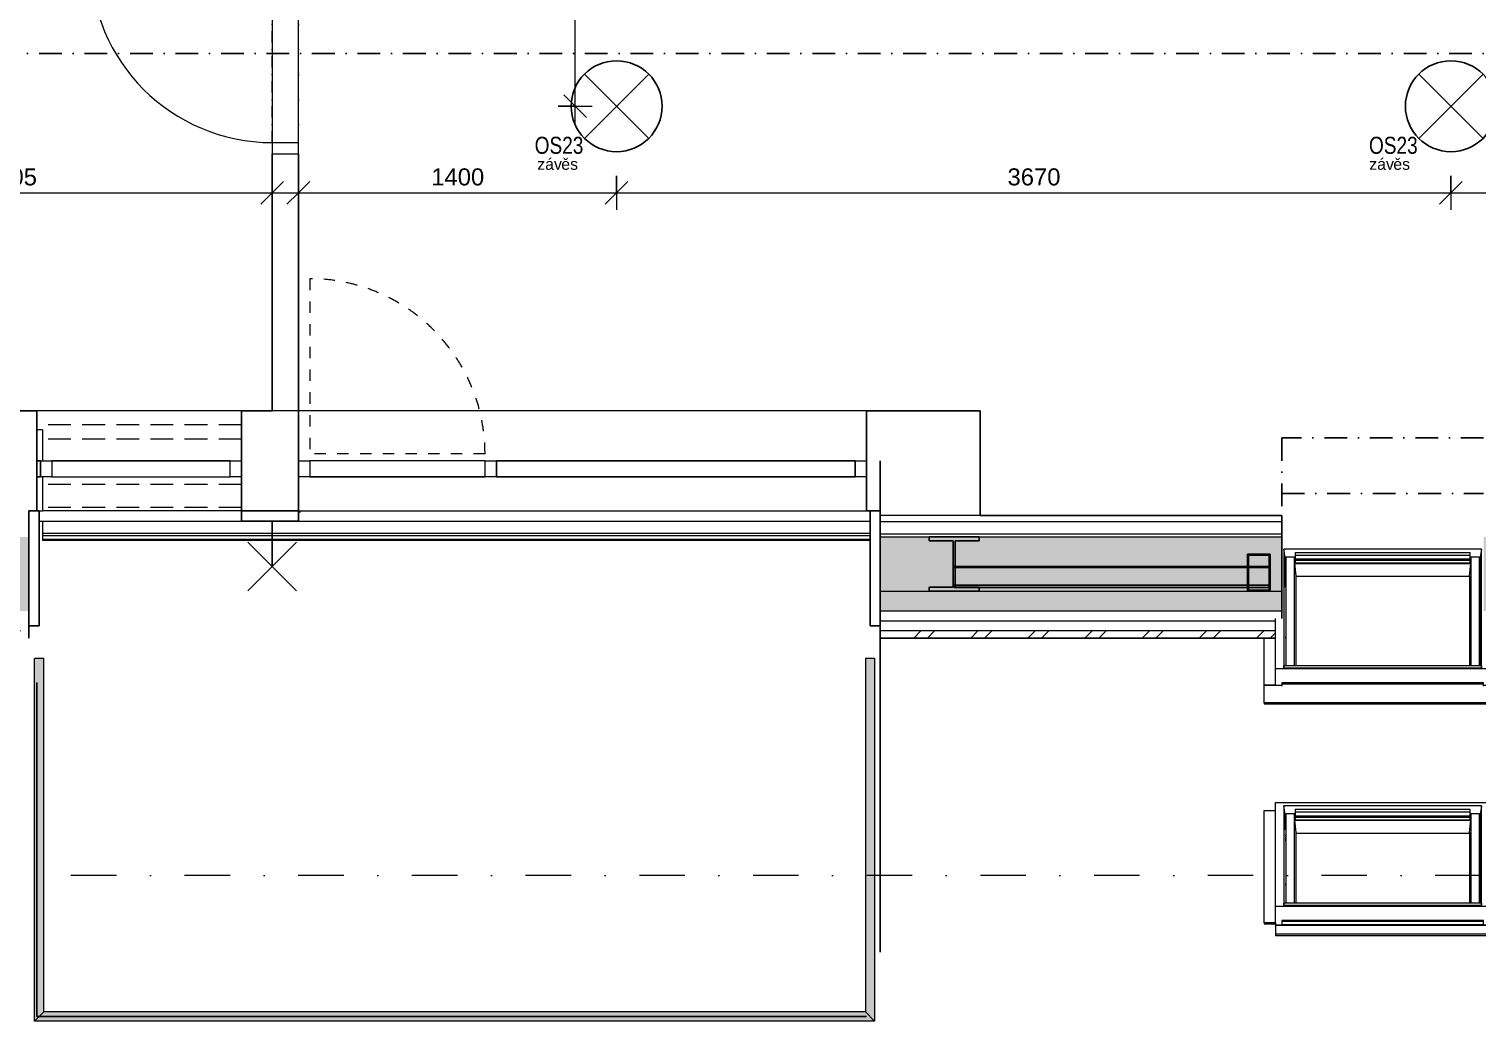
# Model space of a CAD drawing. Header units: millimetres. Extents: x -2236 to 45464, y -3604 to 14792.
# Drawn here: x 8420 to 14790, y -640 to 3725 of the extents above; entities that cross this region are included whole.
import ezdxf

# ---------------------------------------------------------------- set-up
doc = ezdxf.new("R2010")
doc.units = ezdxf.units.MM
for name, pattern in [('HA_Dash_2mm-S1mm', [100, 50, -50]), ('HA_Dash_3mm-S1mm', [150, 100, -50]), ('HA_DashDot_10mm-S3mm', [500, 200, -150, 0, -150]), ('HA_DashDot_2_2mm-S0_6mm', [110, 50, -30, 0, -30]), ('HA_DashDot_4mm-S1mm', [200, 100, -50, 0, -50])]:
    doc.linetypes.add(name, pattern=pattern)
for name, color, linetype, lineweight in [('-UNDERLAY_A-AREA-____-OTLN', 9, 'Continuous', 25), ('-UNDERLAY_A-FLOR-HRAL-OTLN', 9, 'Continuous', 9), ('-UNDERLAY_A-GLAZ-____-OTLN', 9, 'Continuous', 5), ('-UNDERLAY_A-GLAZ-CWMG-OTLN', 9, 'Continuous', 5), ('A-____-____-DIMS', 9, 'Continuous', 5), ('A-____-____-DIMS-50', 9, 'Continuous', 5), ('A-DOOR-____-MCUT', 9, 'HA_DashDot_2_2mm-S0_6mm', 9), ('A-DOOR-____-OTLN', 9, 'Continuous', 9), ('A-DOOR-FRAM-OTLN', 9, 'Continuous', 9), ('A-FLOR-____-OVHD', 9, 'HA_DashDot_4mm-S1mm', 25), ('A-GENM-____-HDLN', 9, 'HA_Dash_3mm-S1mm', 9), ('A-GENM-____-MCUT', 9, 'Continuous', 25), ('A-GENM-____-OTLN', 9, 'Continuous', 9), ('A-GLAZ-____-OTLN', 9, 'Continuous', 5), ('A-GLAZ-CURT-MCUT', 9, 'Continuous', 5), ('A-GLAZ-CURT-OTLN', 9, 'Continuous', 5), ('A-GLAZ-CWMG-MCUT', 9, 'Continuous', 5), ('A-GLAZ-CWMG-OTLN', 9, 'Continuous', 5), ('A-ROOF-____-MCUT', 9, 'Continuous', 25), ('A-ROOF-____-OTLN', 9, 'Continuous', 9), ('A-ROOF-____-PATT', 9, 'Continuous', 25), ('A-WALL-____-MCUT', 9, 'Continuous', 9), ('A-WALL-____-OTLN', 9, 'Continuous', 9), ('E-LITE-EQPM-IDEN', 9, 'Continuous', 9), ('E-LITE-EQPM-OTLN', 9, 'Continuous', 9), ('G-____-____-TEXT', 9, 'Continuous', 5), ('I-WALL-____-MCUT', 9, 'Continuous', 25), ('S-GRID-____-OTLN', 9, 'Continuous', 5)]:
    doc.layers.add(name, color=color, linetype=linetype, lineweight=lineweight)
doc.styles.add('Arial_1', font='arial.ttf', dxfattribs={"height": 75})
doc.styles.add('Arial_2', font='arial.ttf', dxfattribs={"width": 0.8, "height": 75})
doc.styles.add('Arial_3', font='arial.ttf', dxfattribs={"height": 50})
doc.dimstyles.new('Inner_Dimensions_1', dxfattribs={"dimscale": 304.8, "dimtxt": 76.519455, "dimasz": 0.328084, "dimexe": 0.246063, "dimexo": 0.0625, "dimgap": 0.032808, "dimtad": 1, "dimdec": 0, "dimzin": 0, "dimdsep": 46, "dimtxsty": 'Arial_1', "dimblk1": 'OBLIQUE', "dimblk2": 'OBLIQUE', "dimsah": 1, "dimcen": 0.09, "dimdle": 0.246063, "dimazin": 0, "dimtfac": 1, "dimtdec": 4, "dimtix": 1, "dimtmove": 0, "dimatfit": 3, "dimfxl": 0.246063, "dimfxlon": 1, "dimtvp": 1, "dimtolj": 1, "dimtzin": 0, "dimlwd": 9, "dimlwe": 9, "dimarcsym": 2})
pattern_1 = [(0, (-300, 0), (58.594, 33.829), [39.062, -78.125]), (120, (-300, 0), (-58.593773, 33.82939), [39.062, -78.125]), (60, (-300, 0), (0.000227, 67.65839), [0, -78.125, 39.062, 0])]

# ---------------------------------------------------------------- blocks, each defined once
blk = doc.blocks.new('BD Libus_IFC_ifc-1-DSP_3NP-A')
at = {"layer": 'A-GENM-____-MCUT', "color": 7}
for p, q in [((12380, 1472.4), (12380, 1489.8)), ((12380, 1489.8), (12600, 1489.8)), ((12485.3, 1472.4), (12380, 1472.4)), ((12485.3, 1268.6), (12485.3, 1472.4)), ((12600, 1472.4), (12494.8, 1472.4)), ((12494.8, 1472.4), (12494.8, 1268.6)), ((12600, 1489.8), (12600, 1472.4)), ((13780, 1251.1), (13780, 1413.7)), ((13780, 1413.7), (13880, 1413.7)), ((13876, 1409.4), (13784, 1409.4)), ((13784, 1409.4), (13784, 1255.4)), ((13876, 1255.4), (13876, 1409.4)), ((13880, 1413.7), (13880, 1251.1)), ((12490, 1355.2), (12490, 1359.5)), ((12490, 1359.5), (13879.8, 1359.5)), ((13879.8, 1355.2), (12490, 1355.2)), ((13879.8, 1359.5), (13879.8, 1355.2)), ((12490, 1277.5), (13879.8, 1277.5)), ((12490, 1267.2), (12490, 1277.5)), ((13879.8, 1277.5), (13879.8, 1267.1)), ((12380, 1251.3), (12380, 1268.6)), ((12380, 1268.6), (12485.3, 1268.6)), ((12600, 1251.2), (12380, 1251.3)), ((13879.8, 1267.1), (12490, 1267.2)), ((12494.8, 1268.6), (12600, 1268.6)), ((12600, 1268.6), (12600, 1251.2)), ((13880, 1251.1), (13780, 1251.1)), ((13784, 1255.4), (13876, 1255.4))]:
    blk.add_line(p, q, dxfattribs=at)
blk = doc.blocks.new('Railing - Railing-1473627-DSP_3NP-A')
at = {"layer": '-UNDERLAY_A-FLOR-HRAL-OTLN'}
for points in [[(8445, -640), (8485, -600), (8485, 954.5), (8445, 954.5), (8445, 868.5)], [(12140, -640), (12140, 954.5), (12100, 954.5), (12100, -600)], [(8586.8, -640), (12140, -640), (12100, -600), (8485, -600), (8445, -640)]]:
    blk.add_hatch(color=256, dxfattribs=at).paths.add_polyline_path(points)
for p, q in [((8485, 954.5), (8445, 954.5)), ((8445, -640), (8445, 954.5)), ((8485, -600), (8485, 954.5)), ((12140, 954.5), (12100, 954.5)), ((12100, 954.5), (12100, -600)), ((12140, 954.5), (12140, -640)), ((8485, -600), (8445, -640)), ((12100, -600), (8485, -600)), ((12100, -600), (12140, -640)), ((12140, -640), (8445, -640))]:
    blk.add_line(p, q, dxfattribs=at)
blk = doc.blocks.new('Obdélníková příčel - 50x70mm EXT-1774438-DSP_3NP-A')
at = {"layer": '-UNDERLAY_A-GLAZ-CWMG-OTLN'}
for p, q in [((10476.25, 1825), (10476.25, 1755)), ((12055, 1825), (10476.25, 1825)), ((12055, 1755), (12055, 1825)), ((10476.25, 1755), (12055, 1755))]:
    blk.add_line(p, q, dxfattribs=at)
blk = doc.blocks.new('Obdélníková příčel - 50x70mm EXT-1774440-DSP_3NP-A')
at = {"layer": '-UNDERLAY_A-GLAZ-CWMG-OTLN'}
for p, q in [((9655, 1825), (9655, 1755)), ((10426.25, 1825), (9655, 1825)), ((10426.25, 1755), (10426.25, 1825)), ((9655, 1755), (10426.25, 1755))]:
    blk.add_line(p, q, dxfattribs=at)
blk = doc.blocks.new('Obdélníková příčel - 50x70mm EXT-1774741-DSP_3NP-A')
at = {"layer": '-UNDERLAY_A-GLAZ-CWMG-OTLN'}
for p, q in [((8454.75, 1825), (8454.75, 1755)), ((8471, 1825), (8454.75, 1825)), ((8471, 1755), (8471, 1825)), ((8454.75, 1755), (8471, 1755))]:
    blk.add_line(p, q, dxfattribs=at)
blk = doc.blocks.new('Obdélníková příčel - 50x70mm EXT-1774743-DSP_3NP-A')
at = {"layer": '-UNDERLAY_A-GLAZ-CWMG-OTLN'}
for p, q in [((8521, 1825), (8521, 1755)), ((9304.75, 1825), (8521, 1825)), ((9304.75, 1755), (9304.75, 1825)), ((8521, 1755), (9304.75, 1755))]:
    blk.add_line(p, q, dxfattribs=at)
blk = doc.blocks.new('Roof-Windows_VELUX_GLL_1061 - PK06-1841059-DSP_3NP-A')
at = {"layer": '-UNDERLAY_A-GLAZ-____-OTLN'}
for p, q in [((13904, -134.1), (13904, 321.3)), ((13904, 321.3), (14846, 321.3)), ((14846, -134.1), (14846, 321.3)), ((13854, -207.2), (13854, 286.8)), ((13854, 286.8), (13904, 286.8)), ((14810, 306.5), (13940, 306.5)), ((13940, 306.5), (13940, -130.5)), ((13946, 269.2), (13940, 306.5)), ((13946, 269.2), (13946, 201)), ((13949.1, 259.7), (13946, 259.7)), ((13946, 258.3), (13949.1, 258.3)), ((13987, 271.1), (13949.1, 271.1)), ((13949.1, 271.1), (13949.1, -122)), ((13989, 253.3), (13987, 271.1)), ((13987, -122), (13987, 271.1)), ((13990, 259.7), (13988.3, 259.7)), ((13988.3, 258.3), (13990, 258.3)), ((13990, 291.5), (14760, 291.5)), ((13990, 291.5), (13990, 291.5)), ((13990, 291.5), (13990, 282.8)), ((13990, 282.8), (13990, 278.3)), ((13990, 278.4), (13990, 276.9)), ((14760, 278.3), (13990, 278.3)), ((13990, 276.9), (13990, 274.6)), ((13990, 274.6), (13990, 272.1)), ((13990, 272.1), (13990, 267.8)), ((13990, 267.8), (13990, 263.4)), ((13990, 263.4), (13990, 257.2)), ((13990, 263.4), (14760, 263.4)), ((13990, 257.3), (14760, 257.3)), ((13990, 257.3), (13990, 251.3)), ((14760, 282.8), (14760, 291.5)), ((14760, 291.5), (14760, 291.5)), ((14760, 278.3), (14760, 282.8)), ((14760, 276.9), (14760, 278.4)), ((14760, 274.6), (14760, 276.9)), ((14760, 272.1), (14760, 274.6)), ((14760, 267.8), (14760, 272.1)), ((14760, 263.4), (14760, 267.8)), ((14760, 257.2), (14760, 263.4)), ((14761.7, 259.7), (14760, 259.7)), ((14760, 258.3), (14761.7, 258.3)), ((14760, 251.3), (14760, 257.3)), ((14763, 271.1), (14761, 253.3)), ((14800.9, 271.1), (14763, 271.1)), ((14763, 271.1), (14763, -122)), ((14800.9, -122), (14800.9, 271.1)), ((14804, 259.7), (14800.9, 259.7)), ((14800.9, 258.3), (14804, 258.3)), ((14810, 306.5), (14804, 269.2)), ((14804, -122), (14804, 269.2)), ((14810, -130.5), (14810, 306.5)), ((14846, 286.8), (14896, 286.8)), ((14896, 286.8), (14896, -207.2)), ((13949.1, 235.1), (13946, 235.1)), ((13949.1, 227.7), (13946, 227.7)), ((13949.1, 218.5), (13946, 218.5)), ((13987.7, 253.3), (13987.7, 243.5)), ((13987.7, 253.3), (13990, 253.3)), ((13987.7, 243.5), (13993.6, 189.3)), ((13987.7, 243.5), (14762.3, 243.5)), ((13990, 251.3), (13990, 245.8)), ((13990, 245.8), (14760, 245.8)), ((14756.4, 189.3), (14762.3, 243.5)), ((14760, 253.3), (14762.3, 253.3)), ((14760, 245.8), (14760, 251.3)), ((14762.3, 243.5), (14762.3, 253.3)), ((14804, 235.1), (14800.9, 235.1)), ((14804, 227.7), (14800.9, 227.7)), ((14804, 218.5), (14800.9, 218.5)), ((13949.1, 175.9), (13946, 175.9)), ((13946, 167.1), (13949.1, 167.1)), ((13949.1, 158.6), (13946, 158.6)), ((13949.1, 154.1), (13946, 154.1)), ((13993.6, 189.3), (13993.6, -122)), ((14756.4, 185.5), (13993.6, 185.5)), ((14756.4, 189.3), (14756.4, -122)), ((14804, 175.9), (14800.9, 175.9)), ((14800.9, 167.1), (14804, 167.1)), ((14804, 158.6), (14800.9, 158.6)), ((14804, 154.1), (14800.9, 154.1)), ((13949.1, -39.6), (13946, -39.6)), ((13946, -39.6), (13949.1, -39.6)), ((14804, -39.6), (14800.9, -39.6)), ((14800.9, -39.6), (14804, -39.6)), ((13940.3, -130.5), (13940.3, -122)), ((14809.7, -122), (13940.3, -122)), ((14809.7, -122), (14809.7, -130.5)), ((13904, -217.7), (13904, -134.1)), ((13904, -134.1), (14846, -134.1)), ((13940, -130.5), (14810, -130.5)), ((14846, -134.1), (14846, -217.7)), ((13904, -207.2), (13854, -207.2)), ((13854, -207.2), (13854, -211.8)), ((13854, -211.8), (13904, -211.8)), ((13904, -207.2), (13904, -211.8)), ((13904, -217.7), (13904, -218.5)), ((14846, -217.7), (13904, -217.7)), ((13904, -218.5), (13904, -258)), ((13904, -218.5), (14846, -218.5)), ((14818.7, -197.1), (13931.3, -197.1)), ((13931.3, -197.1), (13931.3, -202.2)), ((13931.3, -202.2), (13931.3, -215.3)), ((14818.7, -202.2), (13931.3, -202.2)), ((13931.3, -215.3), (13931.3, -216)), ((13931.3, -215.3), (14818.7, -215.3)), ((13931.3, -216), (13931.3, -217.7)), ((14818.7, -216), (13931.3, -216)), ((14818.7, -202.2), (14818.7, -197.1)), ((14818.7, -215.3), (14818.7, -202.2)), ((14818.7, -216), (14818.7, -215.3)), ((14818.7, -217.7), (14818.7, -216)), ((14896, -207.2), (14846, -207.2)), ((14846, -207.2), (14846, -211.8)), ((14846, -211.8), (14896, -211.8)), ((14846, -218.5), (14846, -217.7)), ((14846, -258), (14846, -218.5)), ((14896, -211.8), (14896, -207.2)), ((13904, -258), (13904, -259.3)), ((14846, -258), (13904, -258)), ((13904, -259.3), (13904, -264.8)), ((14846, -264.8), (13904, -264.8)), ((14846, -259.3), (14846, -258)), ((14846, -264.8), (14846, -259.3))]:
    blk.add_line(p, q, dxfattribs=at)
blk = doc.blocks.new('HA_DR_Single_Swing_Solid - In_BJ_800x2100-2215793-DSP_3NP-A')
at = {"layer": 'A-DOOR-____-MCUT'}
for p, q in [((-400, 57.5), (400, 57.5)), ((-400, -57.5), (400, -57.5))]:
    blk.add_line(p, q, dxfattribs=at)
at = {"layer": 'A-DOOR-____-OTLN', "lineweight": 5}
blk.add_line((400, 857.5), (400, 57.5), dxfattribs=at)
blk.add_arc((400, 57.5), 800, 90, 180, dxfattribs=at)
at = {"layer": 'A-DOOR-FRAM-OTLN'}
for p, q in [((-450, 57.5), (-450, -57.5)), ((-400, 57.5), (-450, 57.5)), ((-400, 57.5), (-400, -57.5)), ((400, 57.5), (-400, 57.5)), ((400, -57.5), (400, 57.5)), ((400, 57.5), (450, 57.5)), ((450, 57.5), (450, -57.5)), ((-450, -57.5), (-400, -57.5)), ((-400, -57.5), (400, -57.5)), ((450, -57.5), (400, -57.5))]:
    blk.add_line(p, q, dxfattribs=at)
blk = doc.blocks.new('Systémový panel - Sklo-1774441-DSP_3NP-A')
at = {"layer": 'A-GLAZ-CURT-MCUT'}
for p, q in [((-789.375, 0), (-789.375, 70)), ((-789.375, 70), (789.375, 70)), ((789.375, 70), (789.375, 0)), ((789.375, 0), (-789.375, 0))]:
    blk.add_line(p, q, dxfattribs=at)
blk = doc.blocks.new('Obdélníková příčel - 50x70mm EXT-1774437-DSP_3NP-A')
at = {"layer": 'A-GLAZ-CWMG-OTLN'}
for p, q in [((10426.25, 1825), (9655, 1825)), ((10426.25, 1755), (9655, 1755))]:
    blk.add_line(p, q, dxfattribs=at)
blk = doc.blocks.new('Obdélníková příčel - 50x70mm EXT-1499828-DSP_3NP-A')
at = {"layer": 'A-GLAZ-CWMG-MCUT'}
for p, q in [((0, 0), (-50, 0)), ((-50, 0), (-50, -70)), ((0, -70), (0, 0)), ((-50, -70), (0, -70))]:
    blk.add_line(p, q, dxfattribs=at)
blk = doc.blocks.new('Obdélníková příčel - 50x70mm EXT-1499829-DSP_3NP-A')
at = {"layer": 'A-GLAZ-CWMG-MCUT'}
for p, q in [((-50, 0), (0, 0)), ((-50, -70), (-50, 0)), ((0, 0), (0, -70)), ((0, -70), (-50, -70))]:
    blk.add_line(p, q, dxfattribs=at)
blk = doc.blocks.new('ABMV_CW_Single_Swing_Generic - Ex_Glass_SKLOPNE-1774442-DSP_3NP-A')
at = {"layer": 'A-DOOR-____-OTLN', "linetype": 'HA_Dash_2mm-S1mm', "lineweight": 5}
for p in [(-385.625, -30), (385.625, -801.25)]:
    blk.add_line(p, (385.625, -30), dxfattribs=at)
blk.add_arc((385.625, -30), 771.25, 180, 270, dxfattribs=at)
blk = doc.blocks.new('Obdélníková příčel - 50x70mm EXT-1499826-DSP_3NP-A')
at = {"layer": 'A-GLAZ-CWMG-MCUT'}
for p, q in [((25, 0), (-25, 0)), ((-25, 0), (-25, -70)), ((25, -70), (25, 0)), ((-25, -70), (25, -70))]:
    blk.add_line(p, q, dxfattribs=at)
blk = doc.blocks.new('Systémový panel - Sklo-1774744-DSP_3NP-A')
at = {"layer": 'A-GLAZ-CURT-MCUT'}
for p, q in [((-8.125, -70), (-8.125, 0)), ((-8.125, 0), (8.125, 0)), ((8.125, 0), (8.125, -70)), ((8.125, -70), (-8.125, -70))]:
    blk.add_line(p, q, dxfattribs=at)
blk = doc.blocks.new('Obdélníková příčel - 50x70mm EXT-1774740-DSP_3NP-A')
at = {"layer": 'A-GLAZ-CWMG-OTLN'}
for p, q in [((8521, 1825), (9304.75, 1825)), ((8521, 1755), (9304.75, 1755))]:
    blk.add_line(p, q, dxfattribs=at)
blk = doc.blocks.new('Obdélníková příčel - 50x70mm EXT-1499739-DSP_3NP-A')
at = {"layer": 'A-GLAZ-CWMG-MCUT'}
for p, q in [((0, 70), (-50, 70)), ((-50, 70), (-50, 0)), ((0, 0), (0, 70)), ((-50, 0), (0, 0))]:
    blk.add_line(p, q, dxfattribs=at)
blk = doc.blocks.new('Obdélníková příčel - 50x70mm EXT-1499737-DSP_3NP-A')
at = {"layer": 'A-GLAZ-CWMG-MCUT'}
for p, q in [((25, 70), (-25, 70)), ((-25, 70), (-25, 0)), ((25, 0), (25, 70)), ((-25, 0), (25, 0))]:
    blk.add_line(p, q, dxfattribs=at)
blk = doc.blocks.new('HA_LF_GenericSymbol - OS23_pokoj-1621429-DSP_3NP-A')
at = {"layer": 'E-LITE-EQPM-OTLN', "color": 11, "lineweight": 25}
for p, q in [((141.4, 141.4), (-141.4, -141.4)), ((-141.4, 141.4), (141.4, -141.4))]:
    blk.add_line(p, q, dxfattribs=at)
blk.add_circle((0, 0), 200, dxfattribs=at)
blk = doc.blocks.new('Roof-Windows_VELUX_GLL_1061 - PK08-1836255-DSP_3NP-A')
at = {"layer": 'A-GLAZ-____-OTLN'}
for p, q in [((14810, 1436.6), (13940, 1436.6)), ((13940, 1436.6), (13940, 914.6)), ((13946, 1399.3), (13940, 1436.6)), ((13990, 1421.7), (14760, 1421.7)), ((13990, 1421.7), (13990, 1421.7)), ((13990, 1421.7), (13990, 1413)), ((13990, 1413), (13990, 1408.5)), ((13990, 1408.6), (13990, 1407.1)), ((14760, 1408.5), (13990, 1408.5)), ((13990, 1407.1), (13990, 1404.8)), ((13990, 1404.8), (13990, 1402.3)), ((13990, 1402.3), (13990, 1398)), ((14760, 1413), (14760, 1421.7)), ((14760, 1421.7), (14760, 1421.7)), ((14760, 1408.5), (14760, 1413)), ((14760, 1407.1), (14760, 1408.6)), ((14760, 1404.8), (14760, 1407.1)), ((14760, 1402.3), (14760, 1404.8)), ((14760, 1398), (14760, 1402.3)), ((14810, 1436.6), (14804, 1399.3)), ((14810, 914.6), (14810, 1436.6)), ((13946, 1399.3), (13946, 1268.9)), ((13949.1, 1389.9), (13946, 1389.9)), ((13946, 1388.5), (13949.1, 1388.5)), ((13949.1, 1365.3), (13946, 1365.3)), ((13949.1, 1357.9), (13946, 1357.9)), ((13949.1, 1348.7), (13946, 1348.7)), ((13987, 1401.2), (13949.1, 1401.2)), ((13949.1, 1401.2), (13949.1, 923.2)), ((13989, 1383.4), (13987, 1401.2)), ((13987, 923.2), (13987, 1401.2)), ((13987.7, 1383.4), (13987.7, 1373.6)), ((13987.7, 1383.4), (13990, 1383.4)), ((13987.7, 1373.6), (13993.6, 1319.5)), ((13987.7, 1373.6), (14762.3, 1373.6)), ((13990, 1389.9), (13988.3, 1389.9)), ((13988.3, 1388.5), (13990, 1388.5)), ((13990, 1398), (13990, 1393.6)), ((13990, 1393.6), (13990, 1387.4)), ((13990, 1393.6), (14760, 1393.6)), ((13990, 1387.5), (14760, 1387.5)), ((13990, 1387.5), (13990, 1381.5)), ((13990, 1381.5), (13990, 1375.9)), ((13990, 1375.9), (14760, 1375.9)), ((14756.4, 1319.5), (14762.3, 1373.6)), ((14760, 1393.6), (14760, 1398)), ((14760, 1387.4), (14760, 1393.6)), ((14761.7, 1389.9), (14760, 1389.9)), ((14760, 1388.5), (14761.7, 1388.5)), ((14760, 1381.5), (14760, 1387.5)), ((14760, 1383.4), (14762.3, 1383.4)), ((14760, 1375.9), (14760, 1381.5)), ((14763, 1401.2), (14761, 1383.4)), ((14762.3, 1373.6), (14762.3, 1383.4)), ((14800.9, 1401.2), (14763, 1401.2)), ((14763, 1401.2), (14763, 923.2)), ((14800.9, 923.2), (14800.9, 1401.2)), ((14804, 1389.9), (14800.9, 1389.9)), ((14800.9, 1388.5), (14804, 1388.5)), ((14804, 1365.3), (14800.9, 1365.3)), ((14804, 1357.9), (14800.9, 1357.9)), ((14804, 1348.7), (14800.9, 1348.7)), ((14804, 923.2), (14804, 1399.3)), ((13949.1, 1306), (13946, 1306)), ((13946, 1297.3), (13949.1, 1297.3)), ((13949.1, 1288.7), (13946, 1288.7)), ((13949.1, 1284.3), (13946, 1284.3)), ((13993.6, 1319.5), (13993.6, 923.2)), ((14756.4, 1315.7), (13993.6, 1315.7)), ((14756.4, 1319.5), (14756.4, 923.2)), ((14804, 1306), (14800.9, 1306)), ((14800.9, 1297.3), (14804, 1297.3)), ((14804, 1288.7), (14800.9, 1288.7)), ((14804, 1284.3), (14800.9, 1284.3)), ((13904, 911.1), (13904, 1131.2)), ((14846, 911.1), (14846, 1131.2)), ((13854, 838), (13854, 1045.2)), ((13949.1, 1048.1), (13946, 1048.1)), ((13946, 1048.1), (13949.1, 1048.1)), ((14804, 1048.1), (14800.9, 1048.1)), ((14800.9, 1048.1), (14804, 1048.1)), ((14896, 1045.2), (14896, 838)), ((13904, 838), (13904, 911.1)), ((13904, 911.1), (14846, 911.1)), ((13940, 914.6), (14810, 914.6)), ((13940.3, 914.6), (13940.3, 923.2)), ((14809.7, 923.2), (13940.3, 923.2)), ((14809.7, 923.2), (14809.7, 914.6)), ((14846, 911.1), (14846, 838)), ((13904, 838), (13854, 838)), ((13854, 760.6), (13854, 838)), ((13854, 838), (13931.3, 838)), ((14818.7, 848.1), (13931.3, 848.1)), ((13931.3, 848.1), (13931.3, 842.9)), ((13931.3, 842.9), (13931.3, 833.7)), ((14818.7, 842.9), (13931.3, 842.9)), ((14818.7, 842.9), (14818.7, 848.1)), ((14818.7, 833.7), (14818.7, 842.9)), ((14818.7, 838), (14896, 838)), ((14896, 838), (14846, 838)), ((14896, 838), (14896, 760.6)), ((14896, 760.6), (13854, 760.6)), ((13854, 760.6), (13854, 756)), ((13854, 756), (14896, 756)), ((14896, 756), (14896, 760.6))]:
    blk.add_line(p, q, dxfattribs=at)
blk = doc.blocks.new('HA_GM_Gutter_Balcony - HA_GM_Gutter_Facade TP03-1710864-DSP_3NP-A')
at = {"layer": 'A-GENM-____-OTLN'}
for p, q in [((0, 60), (0, 5)), ((0, 5), (0, -5)), ((3640, 5), (0, 5)), ((0, -5), (0, -20.8)), ((3640, -5), (0, -5)), ((0, -20.8), (0, -25.1)), ((3640, -20.8), (0, -20.8)), ((3640, -25.1), (0, -25.1))]:
    blk.add_line(p, q, dxfattribs=at)
blk = doc.blocks.new('HA_LF_GenericSymbol nastenne svitidlo - nastenne svitidlo-V4-DSP_3NP-A')
at = {"layer": 'E-LITE-EQPM-OTLN', "color": 11, "lineweight": 25}
for p, q in [((-240, 125), (-240, 115)), ((107.3, 107.3), (-107.3, -107.3)), ((-107.3, 107.3), (107.3, -107.3)), ((0, 0), (-200, 0))]:
    blk.add_line(p, q, dxfattribs=at)
blk = doc.blocks.new('TB_Porotherm KPVarioUNI_1250mm - TB_Porotherm KPVarioUNI_1250mm-1997363-DSP_3NP-A')
at = {"layer": 'A-GENM-____-HDLN'}
for p, q in [((-441.875, 205), (432.875, 205)), ((-441.875, 105), (432.875, 105)), ((-441.875, -95), (432.875, -95)), ((-441.875, -157.5), (458.125, -157.5)), ((-441.875, -220), (458.125, -220))]:
    blk.add_line(p, q, dxfattribs=at)
blk = doc.blocks.new('DIMBLOCK53-DSP_3NP-A')
at = {"layer": 'A-____-____-DIMS-50', "lineweight": 9}
for p, q in [((7185, 3079.2), (7185, 2929.2)), ((7185, 3004.2), (7185, 3079.2)), ((9490, 3079.2), (9490, 2929.2)), ((9490, 3004.2), (9490, 3079.2)), ((7185, 3004.2), (7135, 2954.2)), ((7185, 3004.2), (7235, 3054.2)), ((7185, 3004.2), (9565, 3004.2)), ((9490, 3004.2), (9440, 2954.2)), ((9490, 3004.2), (9540, 3054.2))]:
    blk.add_line(p, q, dxfattribs=at)
at = {"layer": 'A-____-____-DIMS-50', "color": 0, "lineweight": 9, "insert": (8222.1, 3111.6), "char_height": 75, "width": 276.883, "attachment_point": 1, "line_spacing_factor": 0.941778, "style": 'Arial_1'}
blk.add_mtext('2305', dxfattribs=at)
blk = doc.blocks.new('_Oblique')
at = {"color": 0, "linetype": 'ByBlock', "lineweight": -2}
blk.add_line((-0.5, -0.5), (0.5, 0.5), dxfattribs=at)
blk = doc.blocks.new('DIMBLOCK54-DSP_3NP-A')
at = {"layer": 'A-____-____-DIMS-50', "lineweight": 9}
for p, q in [((9605, 3079.2), (9605, 2929.2)), ((9605, 3004.2), (9605, 3079.2)), ((11005, 3079.2), (11005, 2929.2)), ((11005, 3004.2), (11005, 3079.2)), ((9530, 3004.2), (11005, 3004.2)), ((9605, 3004.2), (9555, 2954.2)), ((9605, 3004.2), (9655, 3054.2)), ((11005, 3004.2), (10955, 2954.2)), ((11005, 3004.2), (11055, 3054.2))]:
    blk.add_line(p, q, dxfattribs=at)
at = {"layer": 'A-____-____-DIMS-50', "color": 0, "lineweight": 9, "insert": (10189.6, 3111.6), "char_height": 75, "width": 276.883, "attachment_point": 1, "line_spacing_factor": 0.941778, "style": 'Arial_1'}
blk.add_mtext('1400', dxfattribs=at)
blk = doc.blocks.new('DIMBLOCK55-DSP_3NP-A')
at = {"layer": 'A-____-____-DIMS-50', "lineweight": 9}
for p, q in [((11005, 3079.2), (11005, 2929.2)), ((11005, 3004.2), (11005, 3079.2)), ((14675, 3079.2), (14675, 2929.2)), ((14675, 3004.2), (14675, 3079.2)), ((11005, 3004.2), (10955, 2954.2)), ((11005, 3004.2), (11055, 3054.2)), ((11005, 3004.2), (14675, 3004.2)), ((14675, 3004.2), (14625, 2954.2)), ((14675, 3004.2), (14725, 3054.2))]:
    blk.add_line(p, q, dxfattribs=at)
at = {"layer": 'A-____-____-DIMS-50', "color": 0, "lineweight": 9, "insert": (12724.6, 3111.6), "char_height": 75, "width": 276.883, "attachment_point": 1, "line_spacing_factor": 0.941778, "style": 'Arial_1'}
blk.add_mtext('3670', dxfattribs=at)
blk = doc.blocks.new('DIMBLOCK56-DSP_3NP-A')
at = {"layer": 'A-____-____-DIMS-50', "lineweight": 9}
for p, q in [((14675, 3079.2), (14675, 2929.2)), ((14675, 3004.2), (14675, 3079.2)), ((16075, 3079.2), (16075, 2929.2)), ((16075, 3004.2), (16075, 3079.2)), ((14675, 3004.2), (14625, 2954.2)), ((14675, 3004.2), (14725, 3054.2)), ((14675, 3004.2), (16150, 3004.2)), ((16075, 3004.2), (16025, 2954.2)), ((16075, 3004.2), (16125, 3054.2))]:
    blk.add_line(p, q, dxfattribs=at)
at = {"layer": 'A-____-____-DIMS-50', "color": 0, "lineweight": 9, "insert": (15259.6, 3111.6), "char_height": 75, "width": 276.883, "attachment_point": 1, "line_spacing_factor": 0.941778, "style": 'Arial_1'}
blk.add_mtext('1400', dxfattribs=at)
blk = doc.blocks.new('DIMBLOCK120-DSP_3NP-A')
at = {"layer": 'A-____-____-DIMS-50', "lineweight": 9}
for p, q in [((10823, 3310), (10823, 4800)), ((10748, 4725), (10898, 4725)), ((10823, 4725), (10748, 4725)), ((10823, 4725), (10773, 4775)), ((10823, 4725), (10873, 4675)), ((10748, 3385), (10898, 3385)), ((10823, 3385), (10748, 3385)), ((10823, 3385), (10773, 3435)), ((10823, 3385), (10873, 3335))]:
    blk.add_line(p, q, dxfattribs=at)
at = {"layer": 'A-____-____-DIMS-50', "color": 0, "lineweight": 9, "insert": (10715.6, 3939.6), "char_height": 75, "width": 276.883, "attachment_point": 1, "rotation": 90, "line_spacing_factor": 0.941778, "style": 'Arial_1'}
blk.add_mtext('1340', dxfattribs=at)

msp = doc.modelspace()

# ---------------------------------------------------------------- hatches: boundary and pattern name
at = {"layer": 'A-ROOF-____-PATT', "lineweight": 5}
h = msp.add_hatch(dxfattribs=at)
h.set_pattern_fill('FP_2', color=256, style=0, pattern_type=2)
h.set_pattern_definition(pattern_1)
h.paths.add_polyline_path([(22158.5, 1251.2), (22219.4, 1489.8), (19135, 1489.8), (19135, 1251.2), (21900.5, 1251.2)])
h.paths.add_polyline_path([(265.8, 1251.2), (1870, 1251.2), (1870, 1489.8), (-340, 1489.8), (-340, 1251.2)])
h.paths.add_polyline_path([(4490, 1251.2), (5786.3, 1251.2), (5786.3, 1489.8), (4490, 1489.8), (4490, 1402.4)])
h.paths.add_polyline_path([(6673.7, 1251.2), (8420, 1251.2), (8420, 1489.8), (6673.7, 1489.8), (6673.7, 1268.9)])
h.paths.add_polyline_path([(16515, 1251.2), (16515, 1489.8), (14818.7, 1489.8), (14818.7, 1251.2), (16075.7, 1251.2)])
h.paths.add_polyline_path([(12165, 1251.2), (13931.3, 1251.2), (13931.3, 1489.8), (12165, 1489.8), (12165, 1402.4)])
h = msp.add_hatch(dxfattribs=at)
h.set_pattern_fill('FP_2', color=256, style=0, pattern_type=2)
h.set_pattern_definition(pattern_1)
h.paths.add_polyline_path([(22136.4, 1164.5), (22158.5, 1251.2), (19135, 1251.2), (19135, 1164.5), (21900.5, 1164.5)])
h.paths.add_polyline_path([(-340, 1164.5), (1870, 1164.5), (1870, 1251.2), (-340, 1251.2)])
h.paths.add_polyline_path([(4490, 1164.5), (5786.3, 1164.5), (5786.3, 1251.2), (4490, 1251.2)])
h.paths.add_polyline_path([(16515, 1164.5), (16515, 1251.2), (14818.7, 1251.2), (14818.7, 1164.5), (16075.7, 1164.5)])
h.paths.add_polyline_path([(6673.7, 1164.5), (8420, 1164.5), (8420, 1251.2), (6673.7, 1251.2)])
h.paths.add_polyline_path([(13931.3, 1164.5), (13931.3, 1251.2), (12165, 1251.2), (12165, 1164.5), (13787.5, 1164.5)])
h = msp.add_hatch(dxfattribs=at)
h.set_pattern_fill('FP_1', color=256, style=0, pattern_type=2)
h.set_pattern_definition([(45, (-300, 0), (-125.7236, 125.7236), []), (45, (-300, 190.5), (-125.7236, 125.7236), [])])
h.paths.add_polyline_path([(22106, 1045.2), (22114.3, 1077.8), (19135, 1077.8), (19135, 1045.2), (21900.5, 1045.2)])
h.paths.add_polyline_path([(-385, 1045.2), (1870, 1045.2), (1870, 1077.8), (-340, 1077.8), (-340, 1065.3), (-385, 1065.3)])
h.paths.add_polyline_path([(4490, 1045.2), (5759, 1045.2), (5759, 1077.8), (4490, 1077.8)])
h.paths.add_polyline_path([(16515, 1045.2), (16515, 1077.8), (14846, 1077.8), (14846, 1045.2), (16075.7, 1045.2)])
h.paths.add_polyline_path([(6701, 1045.2), (8420, 1045.2), (8420, 1077.8), (6701, 1077.2)])
h.paths.add_polyline_path([(12165, 1045.2), (13904, 1045.7), (13904, 1077.8), (12165, 1077.8)])

# ---------------------------------------------------------------- linework, layer by layer
at = {"layer": '-UNDERLAY_A-AREA-____-OTLN'}
for p, q in [((12165, 1584.7), (12165, 1825)), ((12165, 1164.5), (12165, 1503.3)), ((12165, -337.5), (12165, 1121.1)), ((8455, 850), (8455, -620)), ((8455, -620), (12105, -620))]:
    msp.add_line(p, q, dxfattribs=at)
at = {"layer": 'A-FLOR-____-OVHD'}
for p, q in [((-340, 3616.8), (22761.9, 3616.8)), ((13931.3, 1925.3), (13931.3, 1584.7)), ((14818.7, 1925.3), (13931.3, 1925.3)), ((13931.3, 1680.5), (14818.7, 1680.5))]:
    msp.add_line(p, q, dxfattribs=at)
at = {"layer": 'A-ROOF-____-MCUT', "lineweight": 9}
for p, q in [((12165, 1557.5), (13931.3, 1557.5)), ((12165, 1503.3), (13931.3, 1503.3)), ((12165, 1489.8), (13931.3, 1489.8)), ((12165, 1251.2), (13931.3, 1251.2)), ((12165, 1164.5), (13931.3, 1164.5)), ((12165, 1121.1), (13904, 1121.1)), ((12165, 1077.8), (13904, 1077.8))]:
    msp.add_line(p, q, dxfattribs=at)
at = {"layer": 'A-ROOF-____-MCUT'}
for p, q in [((12605, 1584.7), (13931.3, 1584.7)), ((13931.3, 1584.7), (13931.3, 1131.2)), ((8420, 1099.4), (8420, 1045.2)), ((12165, 1045.2), (12165, 1099.4)), ((13904, 1045.2), (12165, 1045.2))]:
    msp.add_line(p, q, dxfattribs=at)
at = {"layer": 'A-ROOF-____-OTLN'}
for p, q in [((8480, 1961.8), (8480, 1825)), ((8480, 1755), (8480, 1605)), ((8465, 1605), (8480, 1605)), ((9605, 1605), (12105, 1605))]:
    msp.add_line(p, q, dxfattribs=at)
at = {"layer": 'A-WALL-____-MCUT', "lineweight": 25}
for p, q in [((7980, 2045), (8454.8, 2045)), ((8454.8, 2045), (8454.8, 1605)), ((9354.8, 1560), (9354.8, 2045)), ((9354.8, 2045), (9490, 2045)), ((9605, 2045), (9605, 1560)), ((12105, 1605), (12105, 2045)), ((12105, 2045), (12605, 2045)), ((12605, 2045), (12605, 1584.7)), ((8420, 1099.4), (8420, 1605)), ((8420, 1605), (8465, 1605)), ((8465, 1605), (8465, 1099.4)), ((9605, 1605), (9354.8, 1605)), ((12105, 1605), (12165, 1605)), ((12120, 1099.4), (12120, 1605)), ((12165, 1605), (12165, 1099.4)), ((9605, 1560), (9354.8, 1560)), ((8465, 1099.4), (8420, 1099.4)), ((12165, 1099.4), (12120, 1099.4))]:
    msp.add_line(p, q, dxfattribs=at)
at = {"layer": 'A-WALL-____-MCUT'}
for p, q in [((9605, 2045), (9490, 2045)), ((12605, 1584.7), (12165, 1584.7))]:
    msp.add_line(p, q, dxfattribs=at)
at = {"layer": 'A-WALL-____-OTLN'}
for p, q in [((9354.8, 2045), (8454.8, 2045)), ((12105, 2045), (9605, 2045)), ((8480, 1961.8), (8454.8, 1961.8)), ((9354.8, 1605), (8480, 1605)), ((8465, 1560), (9354.8, 1560)), ((9605, 1560), (12120, 1560))]:
    msp.add_line(p, q, dxfattribs=at)
at = {"layer": 'I-WALL-____-MCUT'}
for p, q in [((9490, 2045), (9490, 3175)), ((9605, 3175), (9605, 2045))]:
    msp.add_line(p, q, dxfattribs=at)
at = {"layer": 'S-GRID-____-OTLN', "linetype": 'HA_DashDot_10mm-S3mm', "lineweight": 9}
msp.add_line((24807.7, 0), (-636.4, 0), dxfattribs=at)

# ---------------------------------------------------------------- block references
at = {"layer": '-UNDERLAY_A-FLOR-HRAL-OTLN'}
msp.add_blockref('Railing - Railing-1473627-DSP_3NP-A', (0, 0), dxfattribs=at)
at = {"layer": '-UNDERLAY_A-GLAZ-____-OTLN'}
msp.add_blockref('Roof-Windows_VELUX_GLL_1061 - PK06-1841059-DSP_3NP-A', (0, 0), dxfattribs=at)
at = {"layer": '-UNDERLAY_A-GLAZ-CWMG-OTLN'}
for name in ['Obdélníková příčel - 50x70mm EXT-1774741-DSP_3NP-A', 'Obdélníková příčel - 50x70mm EXT-1774743-DSP_3NP-A', 'Obdélníková příčel - 50x70mm EXT-1774440-DSP_3NP-A', 'Obdélníková příčel - 50x70mm EXT-1774438-DSP_3NP-A']:
    msp.add_blockref(name, (0, 0), dxfattribs=at)
at = {"lineweight": 5}
msp.add_blockref('BD Libus_IFC_ifc-1-DSP_3NP-A', (0, 0), dxfattribs=at)
at = {"layer": 'A-DOOR-____-OTLN'}
for name, p, rotation in [('HA_DR_Single_Swing_Solid - In_BJ_800x2100-2215793-DSP_3NP-A', (9547.5, 3625), 89.99999999999982), ('ABMV_CW_Single_Swing_Generic - Ex_Glass_SKLOPNE-1774442-DSP_3NP-A', (10040.6, 1825), 180)]:
    msp.add_blockref(name, p, dxfattribs=dict(at, rotation=rotation))
at = {"layer": 'A-GENM-____-OTLN', "rotation": 180}
msp.add_blockref('TB_Porotherm KPVarioUNI_1250mm - TB_Porotherm KPVarioUNI_1250mm-1997363-DSP_3NP-A', (8912.9, 1825), dxfattribs=at)
at = {"layer": 'A-GENM-____-OTLN'}
msp.add_blockref('HA_GM_Gutter_Balcony - HA_GM_Gutter_Facade TP03-1710864-DSP_3NP-A', (8480, 1500), dxfattribs=at)
at = {"layer": 'A-GLAZ-____-OTLN'}
msp.add_blockref('Roof-Windows_VELUX_GLL_1061 - PK08-1836255-DSP_3NP-A', (0, 0), dxfattribs=at)
at = {"layer": 'A-GLAZ-CURT-OTLN'}
msp.add_blockref('Systémový panel - Sklo-1774744-DSP_3NP-A', (8462.9, 1825), dxfattribs=at)
at = {"layer": 'A-GLAZ-CURT-OTLN', "rotation": 180}
msp.add_blockref('Systémový panel - Sklo-1774441-DSP_3NP-A', (11265.6, 1825), dxfattribs=at)
at = {"layer": 'A-GLAZ-CWMG-OTLN', "extrusion": (0, 0, -1), "rotation": 180}
for name, p in [('Obdélníková příčel - 50x70mm EXT-1499737-DSP_3NP-A', (-8496, 1825)), ('Obdélníková příčel - 50x70mm EXT-1499739-DSP_3NP-A', (-9354.8, 1825))]:
    msp.add_blockref(name, p, dxfattribs=at)
at = {"layer": 'A-GLAZ-CWMG-OTLN'}
for name, p in [('Obdélníková příčel - 50x70mm EXT-1774740-DSP_3NP-A', (0, 0)), ('Obdélníková příčel - 50x70mm EXT-1774437-DSP_3NP-A', (0, 0)), ('Obdélníková příčel - 50x70mm EXT-1499829-DSP_3NP-A', (12105, 1825))]:
    msp.add_blockref(name, p, dxfattribs=at)
at = {"layer": 'A-GLAZ-CWMG-OTLN', "extrusion": (0, 0, -1)}
for name, p in [('Obdélníková příčel - 50x70mm EXT-1499828-DSP_3NP-A', (-9605, 1825)), ('Obdélníková příčel - 50x70mm EXT-1499826-DSP_3NP-A', (-10451.3, 1825))]:
    msp.add_blockref(name, p, dxfattribs=at)
at = {"layer": 'E-LITE-EQPM-OTLN', "color": 11, "lineweight": 25}
for p in [(11005, 3385), (14675, 3385)]:
    msp.add_blockref('HA_LF_GenericSymbol - OS23_pokoj-1621429-DSP_3NP-A', p, dxfattribs=at)
at = {"layer": 'E-LITE-EQPM-OTLN', "color": 11, "lineweight": 25, "rotation": 270.0000000000001}
msp.add_blockref('HA_LF_GenericSymbol nastenne svitidlo - nastenne svitidlo-V4-DSP_3NP-A', (9490, 1360), dxfattribs=at)

# ---------------------------------------------------------------- texts
at = {"layer": 'E-LITE-EQPM-IDEN', "lineweight": 5, "char_height": 75, "width": 262.953, "attachment_point": 1, "style": 'Arial_2'}
for insert in [(10644.6, 3250.6), (14314.6, 3250.6)]:
    msp.add_mtext('OS23', dxfattribs=dict(at, insert=insert))
at = {"layer": 'G-____-____-TEXT', "color": 11, "lineweight": 9, "char_height": 50, "attachment_point": 1, "style": 'Arial_3'}
for s, insert, width in [('záv', (10655.8, 3155.3), 128.27), ('ěs', (10761.6, 3155.3), 92.194), ('záv', (14315.8, 3155.3), 128.27), ('ěs', (14421.6, 3155.3), 92.194)]:
    msp.add_mtext(s, dxfattribs=dict(at, insert=insert, width=width))

# ---------------------------------------------------------------- dimensions: what is measured, and where the dimension line sits
at = {"layer": 'A-____-____-DIMS', "lineweight": 9}
dim = msp.add_linear_dim(base=(10823, 4725), p1=(10748, 3385), p2=(10748, 4725), angle=90, dimstyle='Inner_Dimensions_1', override={"dimpost": '<>', "dimfxl": 1340}, dxfattribs=at)
dim.commit()
dim.dimension.update_dxf_attribs({"geometry": 'DIMBLOCK120-DSP_3NP-A', "text_midpoint": (10774.7, 4055)})
for base, p1, p2, override, picture, middle in [((9490, 3004.2), (7185, 3079.2), (9490, 3079.2), {"dimpost": '<>', "dimfxl": 2305}, 'DIMBLOCK53-DSP_3NP-A', (8337.5, 3052.6)), ((11005, 3004.2), (9605, 3079.2), (11005, 3079.2), {"dimpost": '<>', "dimfxl": 1400}, 'DIMBLOCK54-DSP_3NP-A', (10305, 3052.5)), ((14675, 3004.2), (11005, 3079.2), (14675, 3079.2), {"dimpost": '<>', "dimfxl": 3670}, 'DIMBLOCK55-DSP_3NP-A', (12840, 3052.6)), ((16075, 3004.2), (14675, 3079.2), (16075, 3079.2), {"dimpost": '<>', "dimfxl": 1400}, 'DIMBLOCK56-DSP_3NP-A', (15375, 3052.5))]:
    dim = msp.add_linear_dim(base=base, p1=p1, p2=p2, dimstyle='Inner_Dimensions_1', override=override, dxfattribs=at)
    dim.commit()
    dim.dimension.update_dxf_attribs({"geometry": picture, "text_midpoint": middle})

doc.saveas('drawing.dxf')
